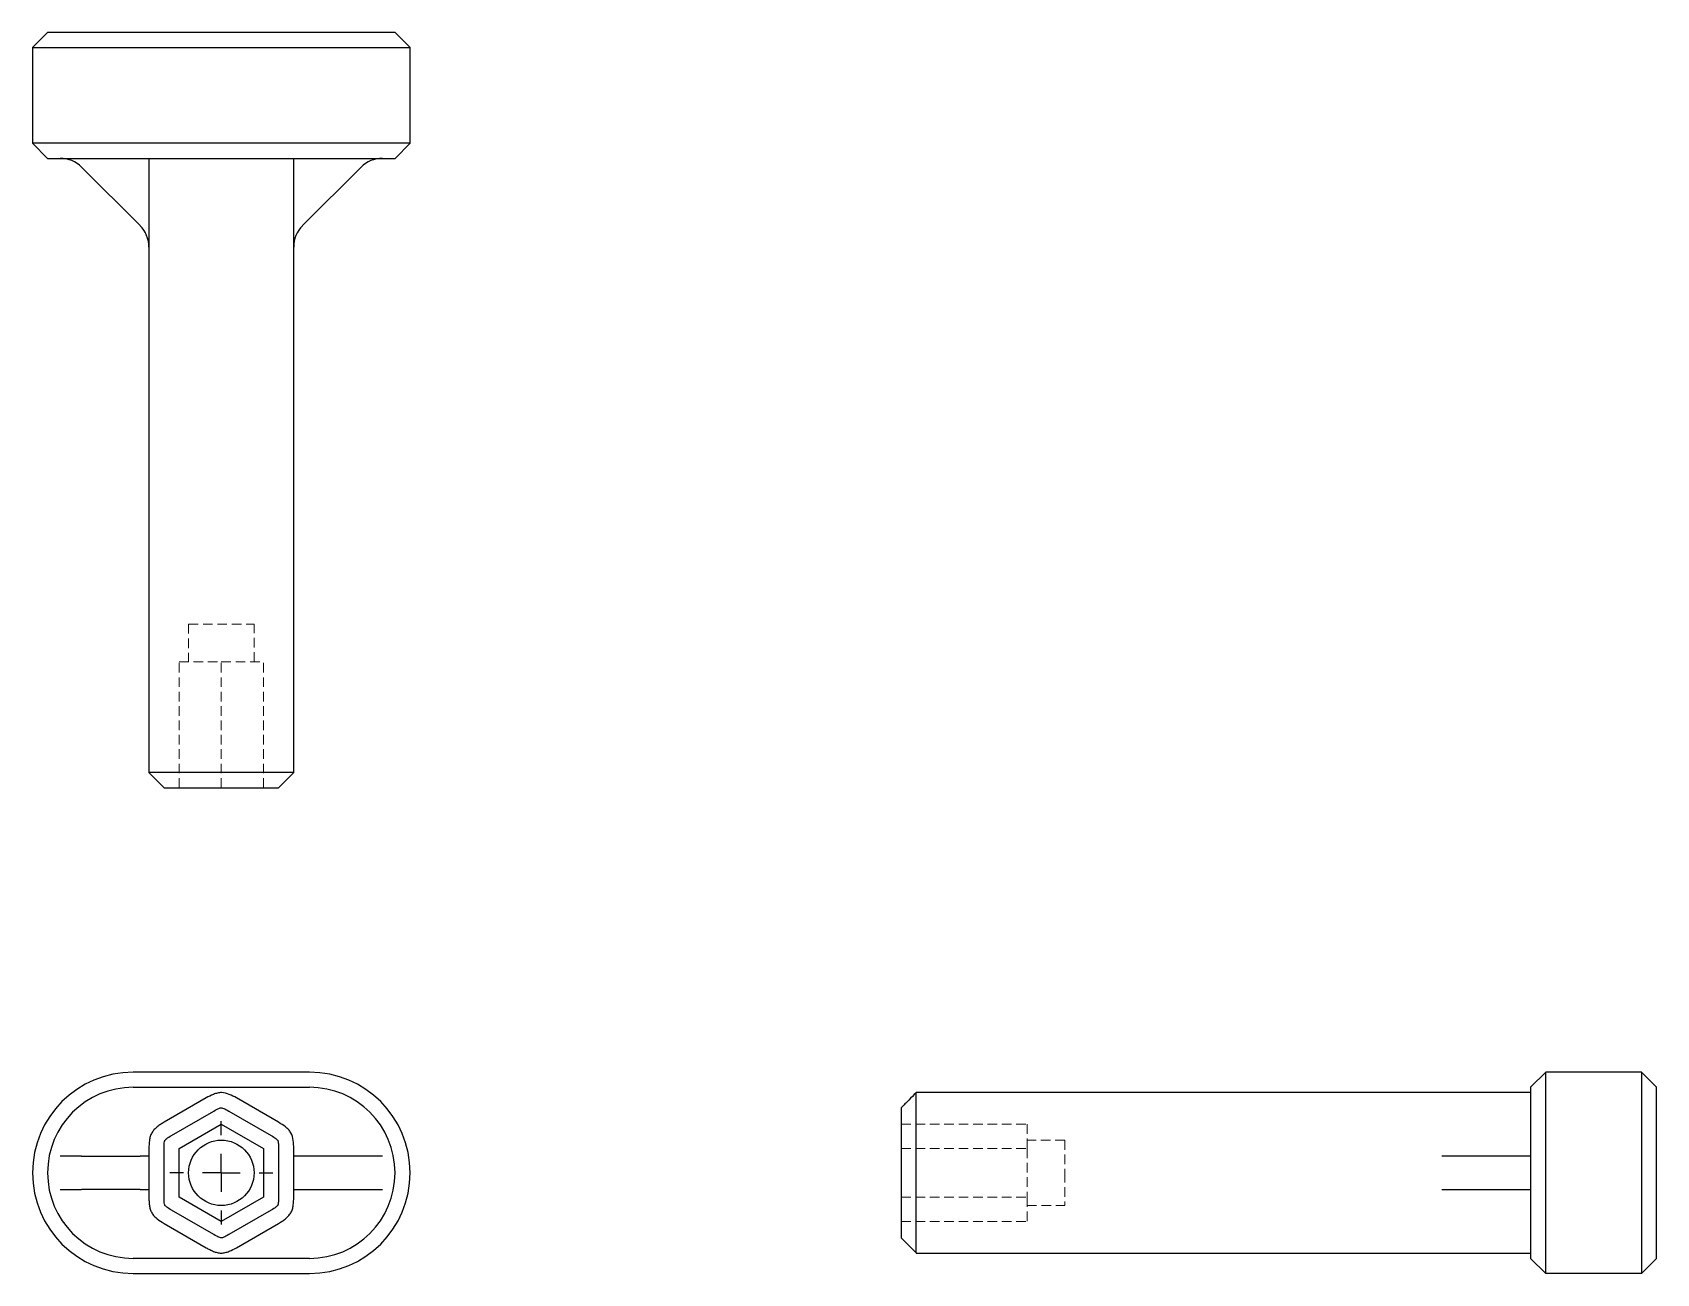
# Model space of a CAD drawing. Header units: millimetres. Extents: x 58 to 273, y 44 to 208.
import ezdxf

# ---------------------------------------------------------------- set-up
doc = ezdxf.new("R2010")
doc.units = ezdxf.units.MM
doc.linetypes.add('HIDDEN', pattern=[1.905, 1.27, -0.635])
doc.layers.add('10', color=7, linetype='Continuous')

# ---------------------------------------------------------------- blocks, each defined once
blk = doc.blocks.new('SW_CENTERMARKSYMBOL_0')
at = {"layer": '10', "color": 0}
for p, q in [((0, 5), (0, 6.83)), ((0, 0), (0, 2.5)), ((-5, 0), (-6.83, 0)), ((0, 0), (-2.5, 0)), ((0, 0), (0, -2.5)), ((0, 0), (2.5, 0)), ((5, 0), (6.83, 0)), ((0, -5), (0, -6.83))]:
    blk.add_line(p, q, dxfattribs=at)

msp = doc.modelspace()

# ---------------------------------------------------------------- linework, layer by layer
at = {"color": 7, "linetype": 'Continuous', "lineweight": 25}
for p, q in [((60, 208), (58, 206)), ((71.33, 208), (60, 208)), ((94.67, 208), (71.33, 208)), ((106, 208), (94.67, 208)), ((108, 206), (106, 208)), ((58, 206), (58, 193.33)), ((58, 206), (71.33, 206)), ((71.33, 206), (94.67, 206)), ((94.67, 206), (108, 206)), ((108, 193.33), (108, 206)), ((58, 193.33), (60, 191.33)), ((71.33, 193.33), (58, 193.33)), ((94.67, 193.33), (71.33, 193.33)), ((108, 193.33), (94.67, 193.33)), ((106, 191.33), (108, 193.33)), ((60, 191.33), (71.33, 191.33)), ((64.5, 190.16), (72.25, 182.42)), ((71.33, 191.33), (94.67, 191.33)), ((73.42, 191.33), (73.42, 110)), ((92.58, 110), (92.58, 191.33)), ((101.5, 190.16), (93.75, 182.42)), ((94.67, 191.33), (106, 191.33)), ((73.42, 110), (75.42, 108)), ((81, 110), (75.42, 110)), ((90.58, 110), (85, 110)), ((92.58, 110), (90.58, 108)), ((76.42, 108), (82, 108)), ((84, 108), (89.58, 108)), ((94.67, 70.33), (71.33, 70.33)), ((258.33, 70.33), (256.33, 68.33)), ((258.33, 43.67), (258.33, 70.33)), ((271, 70.33), (258.33, 70.33)), ((271, 70.33), (271, 43.67)), ((273, 68.33), (271, 70.33)), ((71.33, 68.33), (94.67, 68.33)), ((81, 66.91), (75.42, 63.69)), ((90.58, 63.69), (85, 66.91)), ((256.33, 67.62), (175, 67.62)), ((175, 63.69), (175, 66.91)), ((256.33, 68.33), (256.33, 45.67)), ((273, 45.67), (273, 68.33)), ((76.42, 61.96), (82, 65.18)), ((84, 65.18), (89.58, 61.96)), ((173, 65.18), (173, 61.96)), ((77.42, 60.22), (83, 63.45)), ((83, 63.45), (88.58, 60.22)), ((73.42, 60.22), (73.42, 53.78)), ((75.42, 53.78), (75.42, 60.22)), ((77.42, 53.78), (77.42, 60.22)), ((88.58, 60.22), (88.58, 53.78)), ((90.58, 60.22), (90.58, 53.78)), ((92.58, 53.78), (92.58, 60.22)), ((173, 60.22), (173, 53.78)), ((175, 53.78), (175, 60.22)), ((64.5, 59.2), (61.68, 59.2)), ((64.5, 59.2), (72.25, 59.2)), ((73.42, 59.2), (72.25, 59.2)), ((93.75, 59.2), (92.58, 59.2)), ((101.5, 59.2), (93.75, 59.2)), ((104.32, 59.2), (101.5, 59.2)), ((247.42, 59.2), (244.59, 59.2)), ((255.16, 59.2), (247.42, 59.2)), ((256.33, 59.2), (255.16, 59.2)), ((61.68, 54.8), (64.5, 54.8)), ((72.25, 54.8), (64.5, 54.8)), ((72.25, 54.8), (73.42, 54.8)), ((83, 50.55), (77.42, 53.78)), ((88.58, 53.78), (83, 50.55)), ((92.58, 54.8), (93.75, 54.8)), ((93.75, 54.8), (101.5, 54.8)), ((101.5, 54.8), (104.32, 54.8)), ((244.59, 54.8), (247.42, 54.8)), ((247.42, 54.8), (255.16, 54.8)), ((255.16, 54.8), (256.33, 54.8)), ((82, 48.82), (76.42, 52.04)), ((89.58, 52.04), (84, 48.82)), ((173, 52.04), (173, 48.82)), ((75.42, 50.31), (81, 47.09)), ((85, 47.09), (90.58, 50.31)), ((175, 47.09), (175, 50.31)), ((94.67, 45.67), (71.33, 45.67)), ((175, 46.38), (256.33, 46.38)), ((258.33, 43.67), (256.33, 45.67)), ((273, 45.67), (271, 43.67)), ((71.33, 43.67), (94.67, 43.67)), ((271, 43.67), (258.33, 43.67))]:
    msp.add_line(p, q, dxfattribs=at)
at = {"color": 7, "linetype": 'HIDDEN', "lineweight": 18}
for p, q in [((78.67, 129.67), (87.33, 129.67)), ((78.67, 129.67), (78.67, 124.67)), ((87.33, 124.67), (87.33, 129.67)), ((77.42, 124.67), (83, 124.67)), ((77.42, 108), (77.42, 124.67)), ((83, 108), (83, 124.67)), ((83, 124.67), (88.58, 124.67)), ((88.58, 108), (88.58, 124.67)), ((173, 63.45), (189.67, 63.45)), ((189.67, 63.45), (189.67, 60.22)), ((173, 60.22), (189.67, 60.22)), ((194.67, 61.33), (189.67, 61.33)), ((189.67, 60.22), (189.67, 53.78)), ((194.67, 61.33), (194.67, 57)), ((194.67, 57), (194.67, 52.67)), ((173, 53.78), (189.67, 53.78)), ((189.67, 53.78), (189.67, 50.55)), ((189.67, 52.67), (194.67, 52.67)), ((173, 50.55), (189.67, 50.55))]:
    msp.add_line(p, q, dxfattribs=at)
at = {"color": 7, "linetype": 'HIDDEN', "lineweight": 18, "flags": 128}
for points in [[(81, 66.91), (81, 66.91)], [(85, 66.91), (85, 66.91)], [(75.42, 63.69), (75.42, 63.69)], [(90.58, 63.69), (90.58, 63.69)], [(73.42, 60.22), (73.42, 60.22)], [(92.58, 60.22), (92.58, 60.22)], [(73.42, 53.78), (73.42, 53.78)], [(92.58, 53.78), (92.58, 53.78)], [(75.42, 50.31), (75.42, 50.31)], [(90.58, 50.31), (90.58, 50.31)], [(81, 47.09), (81, 47.09)], [(85, 47.09), (85, 47.09)]]:
    msp.add_lwpolyline(points, dxfattribs=at)
at = {"color": 7, "linetype": 'Continuous', "lineweight": 25, "flags": 128}
msp.add_lwpolyline([(173, 48.38), (174.01, 47.37), (175.02, 46.37)], dxfattribs=at)
at = {"color": 7, "linetype": 'Continuous', "lineweight": 25}
msp.add_circle((83, 57), 4.33, dxfattribs=at)
for centre, radius, start, end in [((61.68, 187.33), 4, 45, 90), ((104.32, 187.33), 4, 90, 135), ((69.42, 179.59), 4, 0, 45), ((96.58, 179.59), 4, 135, 180), ((71.33, 57), 13.33, 90, 270), ((94.67, 57), 13.33, 270, 90), ((71.33, 57), 11.33, 90, 270), ((94.67, 57), 11.33, 270, 90)]:
    msp.add_arc(centre, radius, start, end, dxfattribs=at)
for points, knots in [([(75.42, 110), (75.26, 110), (75.11, 110), (74.81, 110), (74.66, 110), (74.38, 110), (74.25, 110), (74.01, 110), (73.9, 110), (73.71, 110), (73.64, 110), (73.54, 110), (73.5, 110), (73.43, 110), (73.42, 110), (73.42, 110)], [0, 0, 0, 0, 0.125, 0.125, 0.25, 0.25, 0.375, 0.375, 0.5, 0.5, 0.625, 0.625, 0.75, 0.75, 1, 1, 1, 1]), ([(85, 110), (84.69, 110), (84.38, 110), (83.72, 110), (83.36, 110), (82.83, 110), (82.65, 110), (82.3, 110), (82.13, 110), (81.63, 110), (81.31, 110), (81, 110)], [0, 0, 0, 0, 0.25, 0.25, 0.5, 0.5, 0.625, 0.625, 0.75, 0.75, 1, 1, 1, 1]), ([(92.58, 110), (92.58, 110), (92.57, 110), (92.47, 110), (92.38, 110), (92.11, 110), (92, 110), (91.76, 110), (91.62, 110), (91.2, 110), (90.89, 110), (90.58, 110)], [0, 0, 0, 0, 0.25, 0.25, 0.5, 0.5, 0.625, 0.625, 0.75, 0.75, 1, 1, 1, 1]), ([(75.42, 108), (75.42, 108), (75.45, 108), (75.5, 108), (75.52, 108), (75.52, 108), (75.52, 108), (75.53, 108), (75.54, 108), (75.55, 108), (75.57, 108), (75.62, 108), (75.77, 108), (76.12, 108), (76.42, 108)], [0, 0, 0, 0, 0.0704314, 0.1408629, 0.1408629, 0.1458843, 0.1509058, 0.1609487, 0.1810345, 0.2011202, 0.2412918, 0.2412918, 0.2962989, 0.3788095, 0.3788095, 0.3788095, 0.3788095]), ([(82, 108), (82.29, 108), (82.73, 108), (82.91, 108), (82.96, 108), (82.97, 108), (82.99, 108), (83.01, 108), (83.05, 108), (83.13, 108), (83.32, 108), (83.71, 108), (84, 108)], [0, 0, 0, 0, 0.0704314, 0.1408629, 0.1408629, 0.1509058, 0.1609487, 0.2011202, 0.2412918, 0.2412918, 0.2962989, 0.3788095, 0.3788095, 0.3788095, 0.3788095]), ([(89.58, 108), (89.87, 108), (90.28, 108), (90.41, 108), (90.44, 108), (90.45, 108), (90.46, 108), (90.47, 108), (90.48, 108), (90.51, 108), (90.56, 108), (90.58, 108), (90.58, 108)], [0, 0, 0, 0, 0.0704314, 0.1408629, 0.1408629, 0.1509058, 0.1609487, 0.2011202, 0.2412918, 0.2412918, 0.2962989, 0.3788095, 0.3788095, 0.3788095, 0.3788095]), ([(85, 66.91), (84.69, 67.09), (84.38, 67.26), (83.72, 67.52), (83.36, 67.62), (82.83, 67.62), (82.65, 67.6), (82.3, 67.52), (82.13, 67.46), (81.63, 67.26), (81.31, 67.09), (81, 66.91)], [0, 0, 0, 0, 0.25, 0.25, 0.5, 0.5, 0.625, 0.625, 0.75, 0.75, 1, 1, 1, 1]), ([(174.98, 67.6), (174.66, 67.28), (174, 66.61), (173.34, 65.95), (173, 65.62)], [0, 0, 0, 0, 0.491803, 1, 1, 1, 1]), ([(175, 66.91), (175, 67.04), (175, 67.29), (175, 67.58), (175, 67.58), (175, 67.58)], [0, 0, 0, 0, 0.360046, 0.725227, 1, 1, 1, 1]), ([(82, 65.18), (82.29, 65.35), (82.73, 65.57), (82.91, 65.61), (82.96, 65.61), (82.97, 65.62), (82.99, 65.62), (83.01, 65.62), (83.05, 65.61), (83.13, 65.59), (83.32, 65.54), (83.71, 65.35), (84, 65.18)], [0, 0, 0, 0, 0.0704314, 0.1408629, 0.1408629, 0.1509058, 0.1609487, 0.2011202, 0.2412918, 0.2412918, 0.2962989, 0.3788095, 0.3788095, 0.3788095, 0.3788095]), ([(173, 65.62), (173, 65.62), (173, 65.61), (173, 65.57), (173, 65.45), (173, 65.29), (173, 65.18)], [0, 0, 0, 0, 0.038728, 0.148309, 0.376388, 1, 1, 1, 1]), ([(75.42, 63.69), (75.26, 63.6), (75.11, 63.51), (74.81, 63.31), (74.66, 63.21), (74.38, 62.99), (74.25, 62.87), (74.01, 62.61), (73.9, 62.47), (73.71, 62.16), (73.64, 61.99), (73.54, 61.65), (73.5, 61.47), (73.43, 60.94), (73.42, 60.58), (73.42, 60.22)], [0, 0, 0, 0, 0.125, 0.125, 0.25, 0.25, 0.375, 0.375, 0.5, 0.5, 0.625, 0.625, 0.75, 0.75, 1, 1, 1, 1]), ([(92.58, 60.22), (92.58, 60.58), (92.57, 60.94), (92.47, 61.64), (92.38, 62), (92.11, 62.46), (92, 62.61), (91.76, 62.87), (91.62, 62.99), (91.2, 63.32), (90.89, 63.51), (90.58, 63.69)], [0, 0, 0, 0, 0.25, 0.25, 0.5, 0.5, 0.625, 0.625, 0.75, 0.75, 1, 1, 1, 1]), ([(175, 60.22), (175, 60.58), (175, 60.94), (175, 61.64), (175, 62), (175, 62.46), (175, 62.61), (175, 62.87), (175, 62.99), (175, 63.32), (175, 63.51), (175, 63.69)], [0, 0, 0, 0, 0.25, 0.25, 0.5, 0.5, 0.625, 0.625, 0.75, 0.75, 1, 1, 1, 1]), ([(75.42, 60.22), (75.42, 60.56), (75.45, 61.05), (75.5, 61.23), (75.52, 61.27), (75.52, 61.27), (75.52, 61.28), (75.53, 61.3), (75.54, 61.31), (75.55, 61.33), (75.57, 61.35), (75.62, 61.41), (75.77, 61.55), (76.12, 61.79), (76.42, 61.96)], [0, 0, 0, 0, 0.0704314, 0.1408629, 0.1408629, 0.1458843, 0.1509058, 0.1609487, 0.1810345, 0.2011202, 0.2412918, 0.2412918, 0.2962989, 0.3788095, 0.3788095, 0.3788095, 0.3788095]), ([(89.58, 61.96), (89.87, 61.79), (90.28, 61.51), (90.41, 61.38), (90.44, 61.34), (90.45, 61.33), (90.46, 61.31), (90.47, 61.3), (90.48, 61.26), (90.51, 61.18), (90.56, 60.99), (90.58, 60.56), (90.58, 60.22)], [0, 0, 0, 0, 0.0704314, 0.1408629, 0.1408629, 0.1509058, 0.1609487, 0.2011202, 0.2412918, 0.2412918, 0.2962989, 0.3788095, 0.3788095, 0.3788095, 0.3788095]), ([(173, 61.96), (173, 61.79), (173, 61.51), (173, 61.38), (173, 61.34), (173, 61.33), (173, 61.31), (173, 61.3), (173, 61.26), (173, 61.18), (173, 60.99), (173, 60.56), (173, 60.22)], [0, 0, 0, 0, 0.0704314, 0.1408629, 0.1408629, 0.1509058, 0.1609487, 0.2011202, 0.2412918, 0.2412918, 0.2962989, 0.3788095, 0.3788095, 0.3788095, 0.3788095]), ([(73.42, 53.78), (73.42, 53.6), (73.42, 53.42), (73.44, 53.06), (73.45, 52.88), (73.5, 52.53), (73.54, 52.35), (73.64, 52.02), (73.71, 51.85), (73.89, 51.54), (74, 51.39), (74.24, 51.13), (74.38, 51.01), (74.8, 50.68), (75.11, 50.49), (75.42, 50.31)], [0, 0, 0, 0, 0.125, 0.125, 0.25, 0.25, 0.375, 0.375, 0.5, 0.5, 0.625, 0.625, 0.75, 0.75, 1, 1, 1, 1]), ([(76.42, 52.04), (76.13, 52.21), (75.72, 52.49), (75.59, 52.62), (75.56, 52.65), (75.56, 52.66), (75.55, 52.67), (75.54, 52.68), (75.54, 52.69), (75.53, 52.71), (75.52, 52.74), (75.49, 52.82), (75.44, 53.01), (75.42, 53.44), (75.42, 53.78)], [0, 0, 0, 0, 0.0704314, 0.1408629, 0.1408629, 0.1458843, 0.1509058, 0.1609487, 0.1810345, 0.2011202, 0.2412918, 0.2412918, 0.2962989, 0.3788095, 0.3788095, 0.3788095, 0.3788095]), ([(90.58, 53.78), (90.58, 53.44), (90.55, 52.95), (90.5, 52.77), (90.48, 52.73), (90.48, 52.73), (90.48, 52.72), (90.47, 52.7), (90.46, 52.69), (90.45, 52.67), (90.43, 52.65), (90.38, 52.59), (90.23, 52.45), (89.88, 52.21), (89.58, 52.04)], [0, 0, 0, 0, 0.0704314, 0.1408629, 0.1408629, 0.1458843, 0.1509058, 0.1609487, 0.1810345, 0.2011202, 0.2412918, 0.2412918, 0.2962989, 0.3788095, 0.3788095, 0.3788095, 0.3788095]), ([(90.58, 50.31), (90.74, 50.4), (90.89, 50.49), (91.19, 50.69), (91.34, 50.79), (91.62, 51.01), (91.75, 51.13), (91.99, 51.39), (92.1, 51.53), (92.29, 51.84), (92.36, 52.01), (92.46, 52.35), (92.5, 52.53), (92.57, 53.06), (92.58, 53.42), (92.58, 53.78)], [0, 0, 0, 0, 0.125, 0.125, 0.25, 0.25, 0.375, 0.375, 0.5, 0.5, 0.625, 0.625, 0.75, 0.75, 1, 1, 1, 1]), ([(173, 53.78), (173, 53.44), (173, 52.95), (173, 52.77), (173, 52.73), (173, 52.73), (173, 52.72), (173, 52.7), (173, 52.69), (173, 52.67), (173, 52.65), (173, 52.59), (173, 52.45), (173, 52.21), (173, 52.04)], [0, 0, 0, 0, 0.0704314, 0.1408629, 0.1408629, 0.1458843, 0.1509058, 0.1609487, 0.1810345, 0.2011202, 0.2412918, 0.2412918, 0.2962989, 0.3788095, 0.3788095, 0.3788095, 0.3788095]), ([(175, 50.31), (175, 50.4), (175, 50.49), (175, 50.69), (175, 50.79), (175, 51.01), (175, 51.13), (175, 51.39), (175, 51.53), (175, 51.84), (175, 52.01), (175, 52.35), (175, 52.53), (175, 53.06), (175, 53.42), (175, 53.78)], [0, 0, 0, 0, 0.125, 0.125, 0.25, 0.25, 0.375, 0.375, 0.5, 0.5, 0.625, 0.625, 0.75, 0.75, 1, 1, 1, 1]), ([(84, 48.82), (83.71, 48.65), (83.27, 48.43), (83.09, 48.39), (83.04, 48.39), (83.04, 48.39), (83.03, 48.38), (83.01, 48.38), (83, 48.38), (82.98, 48.38), (82.95, 48.39), (82.87, 48.41), (82.68, 48.46), (82.29, 48.65), (82, 48.82)], [0, 0, 0, 0, 0.0704314, 0.1408629, 0.1408629, 0.1458843, 0.1509058, 0.1609487, 0.1810345, 0.2011202, 0.2412918, 0.2412918, 0.2962989, 0.3788095, 0.3788095, 0.3788095, 0.3788095]), ([(173, 48.82), (173, 48.73), (173, 48.59), (173, 48.44), (173, 48.4), (173, 48.38), (173, 48.38), (173, 48.38)], [0, 0, 0, 0, 0.507968, 0.816808, 0.936114, 0.987749, 1, 1, 1, 1]), ([(81, 47.09), (81.16, 47), (81.31, 46.91), (81.63, 46.75), (81.79, 46.67), (82.12, 46.54), (82.29, 46.48), (82.64, 46.4), (82.82, 46.38), (83.18, 46.38), (83.35, 46.4), (83.7, 46.48), (83.87, 46.54), (84.37, 46.74), (84.69, 46.91), (85, 47.09)], [0, 0, 0, 0, 0.125, 0.125, 0.25, 0.25, 0.375, 0.375, 0.5, 0.5, 0.625, 0.625, 0.75, 0.75, 1, 1, 1, 1]), ([(175, 46.39), (175, 46.39), (175, 46.39), (175, 46.52), (175, 46.76), (175, 46.98), (175, 47.09)], [0, 0, 0, 0, 0.162242, 0.372464, 0.684296, 1, 1, 1, 1])]:
    msp.add_open_spline(points, degree=3, knots=knots, dxfattribs=at)

# ---------------------------------------------------------------- block references
at = {"layer": '10'}
msp.add_blockref('SW_CENTERMARKSYMBOL_0', (83, 57), dxfattribs=at)

doc.saveas('drawing.dxf')
